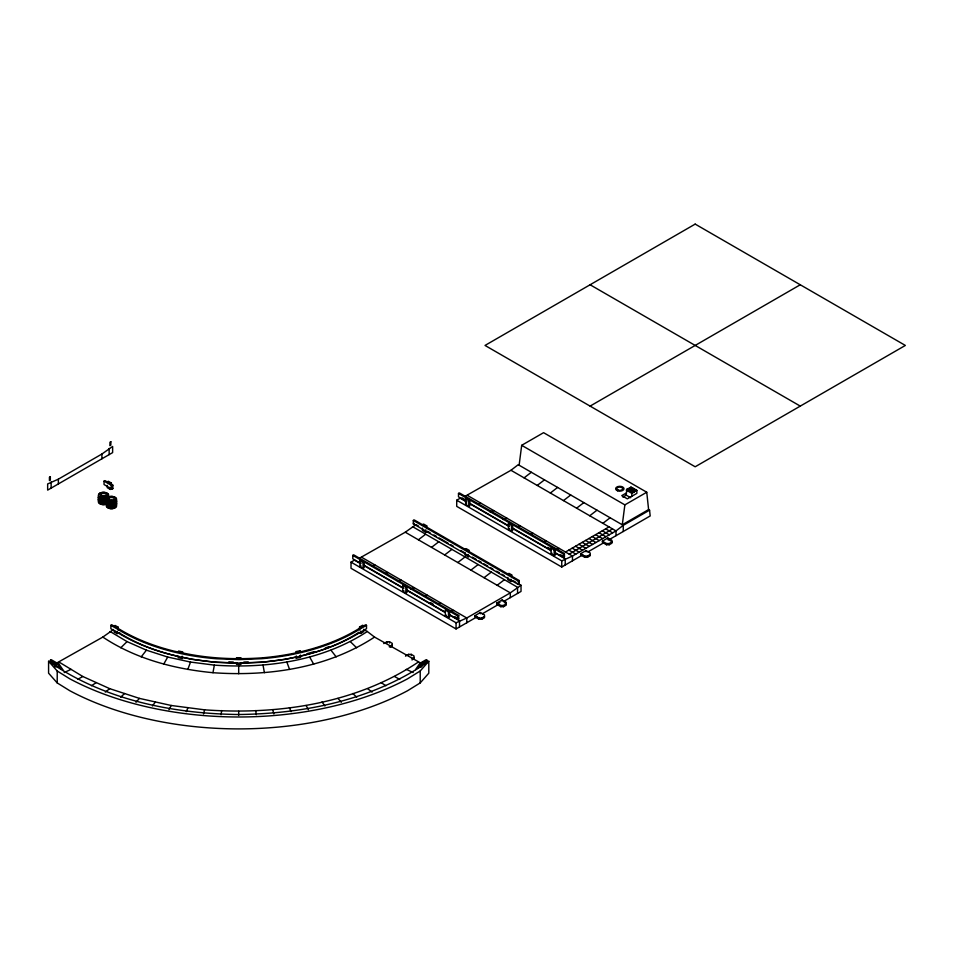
<?xml version="1.0" encoding="UTF-8"?>
<svg xmlns="http://www.w3.org/2000/svg" width="953" height="953" viewBox="0 0 953 953"><rect width="100%" height="100%" fill="white"/><g stroke="black" fill="none" stroke-linecap="round" stroke-linejoin="round"><path stroke-width="1.43" d="M236.57 663.479L236.535 664.372L240.942 664.432L240.978 663.526M519.123 465.219L521.684 445.313L543.579 432.674L646.753 492.236L648.6 509.593L649.565 510.153L650.184 515.954L608.312 540.125M646.753 492.236L624.858 504.876L622.297 524.781L648.6 509.593M221.084 714.714L221.656 710.557M55.679 663.61L102.829 637.08C135.433 658.833 174.292 669.018 212.96 672.699L214.354 665.123C266.947 668.863 322.471 660.786 367.298 631.505L374.553 637.08L421.702 663.61M203.489 713.952L204.621 709.83C278.073 715.107 355.826 703.779 418.081 662.216M187.789 669.459L190.529 662.073L214.354 665.123M186.288 711.688L187.967 707.662M168.931 709.699L171.302 705.494L204.621 709.83M163.69 664.158L167.728 657.058L190.529 662.073M178.652 656.772L178.08 657.618L182.19 658.547L182.762 657.701M182.202 652.793L182.762 651.959L178.652 651.03L178.08 651.876C205.3 658.404 233.533 659.762 261.396 657.892A164.428 94.931 0 0 0 358.423 628.944L365.618 624.799L366.512 625.311L366.512 628.73L359.317 632.887A165.357 95.467 0 0 1 261.563 662.132L239.191 663.05L216.807 662.204A165.357 95.467 0 0 1 118.768 633.292L110.87 628.73L110.87 625.311L111.775 624.787L119.673 629.349A164.428 94.931 0 0 0 174.185 651.173L181.654 652.686M415.579 669.59L419.785 663.383L426.122 659.714L427.027 660.238L427.027 662.526M417.45 668.41L420.69 663.907L427.027 660.238M630.683 497.728L626.216 495.143L626.836 489.223L633.066 492.582L636.866 490.39L636.866 493.356L627.348 498.848L621.761 495.62L626.216 493.058M627.479 489.365L628.742 488.627L634.329 491.855M628.742 488.627L630.016 487.9L635.603 491.129M630.016 487.9L631.279 487.174L636.866 490.39M631.803 496.287L631.803 493.32L633.066 492.582M152.456 705.982L155.363 701.944M141.187 656.879L146.428 650.184L167.728 657.058M48.579 661.251L57.216 671.019L69.783 678.81A248.769 143.617 0 0 0 407.586 678.81L420.213 670.983L428.802 661.251L428.802 673.175L420.213 682.908L407.586 690.722A248.769 143.617 0 0 1 69.783 690.722L57.216 682.932L48.579 673.175L48.579 661.251C103.77 699.824 172.326 713.702 238.691 714.512C305.043 713.702 373.612 699.824 428.802 661.251M135.981 702.266L139.436 698.394L171.302 705.494M120.757 647.79L127.071 641.607L146.428 650.184M120.65 697.167L124.581 693.522M115.361 503.029L114.991 503.327A4.825 2.788 0 0 1 109.19 503.887A4.825 2.788 0 0 1 106.748 500.801M105.318 692.081L109.726 688.662L139.436 698.394M101.9 454.033L112.633 446.445L112.633 452.604L47.65 490.116L47.65 483.957L58.371 479.156L101.9 454.033L101.9 458.798M102.829 637.08L113.55 629.492M359.317 558.267L405.263 532.215L415.984 524.626L418.558 526.104M418.391 539.791L425.646 534.216M465.016 496.334L510.963 470.282L518.218 464.695L623.25 525.341L649.565 510.153M431.518 547.379L438.773 541.792M524.09 477.858L531.345 472.271M444.658 554.956L451.913 549.369M537.218 485.434L544.473 479.859M457.785 562.532L465.04 556.957M550.346 493.023L557.6 487.436M470.913 570.12L478.168 564.533M563.473 500.599L570.728 495.012M484.041 577.697L491.295 572.11M576.613 508.175L583.867 502.6M497.168 585.273L504.423 579.698M589.74 515.764L596.995 510.177M602.868 523.34L610.123 517.753M91.476 685.731L96.277 682.586M358.745 632.53C340.686 644.025 320.291 651.649 299.433 656.248M212.96 672.699C268.532 676.666 327.236 668.113 374.553 637.08M104.044 481.122L104.949 480.598L112.847 485.16L112.847 488.591L111.942 489.103L104.044 484.541L104.044 481.122L111.942 485.685L112.847 485.16M107.201 481.896L108.308 481.253L111.43 483.064L111.43 485.935M110.322 483.695L111.43 483.064M107.201 485.327L107.201 487.638L110.322 489.437L111.43 488.794M50.354 662.526L50.354 660.238L51.259 659.714L59.157 664.277L63.363 670.495M114.026 626.085L115.134 625.442L118.255 627.253L118.255 630.112M52.88 661.704L51.772 662.335L54.893 664.146L56.001 663.502L56.001 666.933M117.148 627.884L118.255 627.253M115.134 631.184L114.026 631.827L117.148 633.626L118.255 632.983M59.157 664.277L58.252 664.801L50.354 660.238M118.768 633.292L119.673 632.768M590.098 406.109L800.27 284.768M466.744 501.623L458.488 496.858L458.488 493.44L459.394 492.915L564.438 553.562L564.438 556.981L563.533 557.505L555.265 552.74M361.044 563.568L352.789 558.803L352.789 555.373L353.694 554.849L458.738 615.495L458.738 618.926L457.833 619.45L449.566 614.673M413.304 520.433L414.21 519.909L519.254 580.556L519.254 583.986L518.349 584.511L413.304 523.864L413.304 520.433L518.349 581.08L519.254 580.556M413.304 523.864L414.21 523.34M582.712 554.896L561.746 567.011L456.713 506.365L456.713 500.206L460.18 498.193L466.744 501.993M477.024 616.841L456.058 628.944L351.014 568.298L351.014 562.139L354.48 560.138L360.448 563.58M465.636 498.836L468.757 500.635L469.865 500.003L469.865 505.745L468.757 506.377L465.636 504.578L465.636 498.836L466.744 498.205M359.936 560.781L363.057 562.58L364.165 561.936L364.165 567.678L363.057 568.322L359.936 566.511L359.936 560.781L361.044 560.138M422.477 524.686L423.585 524.043L426.706 525.842L426.706 528.712M425.598 526.485L426.706 525.842M465.636 504.578L466.744 503.934M359.936 566.511L361.044 565.879M422.477 528.117L422.477 530.428L425.598 532.227L426.706 531.583M508.437 523.554L511.558 525.353L512.666 524.71L512.666 530.452L511.558 531.095L508.437 529.296L508.437 523.554L509.545 522.911M465.076 549.273L466.184 548.642L469.305 550.441L468.197 551.084M402.738 585.487L405.859 587.286L406.967 586.643L406.967 592.385L405.859 593.028L402.738 591.229L402.738 585.487L403.846 584.844M508.437 529.296L509.545 528.653M402.738 591.229L403.846 590.586M465.076 552.704L465.076 555.015L468.197 556.826L469.305 556.183M359.519 629.909L359.519 627.038L362.64 625.239L363.748 625.871M366.512 625.311L359.317 629.456A165.357 95.467 0 0 1 261.563 658.702L239.191 659.619L216.807 658.773A165.357 95.467 0 0 1 118.768 629.873L110.87 625.311M359.519 632.78L360.627 633.411L363.748 631.613L363.748 629.302M622.881 497.073L626.216 495.143M383.725 643.585L386.799 641.81L389.527 641.81L392.267 643.382L392.267 646.182L390.218 647.373M551.037 548.142L554.158 549.941L555.265 549.309L555.265 555.051L554.158 555.682L551.037 553.884L551.037 548.142L552.144 547.51M445.337 610.087L448.458 611.886L449.566 611.242L449.566 616.984L448.458 617.627L445.337 615.817L445.337 610.087L446.445 609.443M507.878 573.992L508.985 573.349L512.106 575.147L510.999 575.791M389.193 646.73L392.267 644.955M551.037 553.884L552.144 553.24M445.337 615.817L446.445 615.185M507.878 577.423L507.878 579.734L510.999 581.533L512.106 580.889M565.51 552.025L609.038 526.902M458.488 493.44L563.533 554.074L564.438 553.562M352.789 555.373L457.833 616.019L458.738 615.495M612.517 528.915L569.191 554.158M456.713 500.206L561.746 560.852L572.479 556.052L615.995 530.916L623.25 525.341L623.25 531.5M351.014 562.139L456.058 622.785L466.779 617.985L510.308 592.861L521.029 585.273L521.029 591.432L503.899 601.319M580.627 553.729L586.083 550.572L590.181 552.943L590.181 555.742L587.453 557.314L584.725 557.314L580.627 554.956L580.627 553.729L584.725 556.087L587.453 556.087L590.181 554.515M602.391 541.161L607.847 538.004L611.945 540.375L611.945 543.174L609.217 544.747L606.477 544.747L602.391 542.388L602.391 541.161L606.477 543.532L609.217 543.532L611.945 541.947M474.928 615.662L480.395 612.505L484.493 614.876L484.493 617.675L481.753 619.247L479.025 619.247L474.928 616.889L474.928 615.662L479.025 618.032L481.753 618.032L484.493 616.448M496.692 603.094L502.16 599.949L506.246 602.308L506.246 605.107L503.518 606.692L500.79 606.692L496.692 604.321L496.692 603.094L500.79 605.465L503.518 605.465L506.246 603.892M405.49 656.14L408.563 654.366L411.291 654.366L414.019 655.95L414.019 658.749L411.97 659.929M496.692 604.321L499.968 602.427M587.834 551.942L603.201 543.079M482.147 613.887L497.502 605.012M411.97 658.702L414.019 657.522M77.622 679.382L82.828 676.511L109.726 688.662M64.185 672.556L71.058 669.363M478.144 503.911L480.562 502.981M490.068 511.964L493.69 510.57M372.456 565.856L374.874 564.926M503.196 519.54L506.829 518.146M385.584 573.432L388.002 572.503M517.539 526.664L519.957 525.722M397.508 581.485L401.13 580.079M530.666 534.24L533.084 533.311M410.636 589.061L414.257 587.667M543.794 541.816L546.212 540.887M424.967 596.173L427.385 595.244M556.921 549.404L559.34 548.463M438.106 603.749L440.524 602.82M451.234 611.338L453.652 610.408M295.275 657.165L285.566 659.297L262.373 662.275L240.168 663.217M295.787 657.391L296.312 658.237L300.469 657.379L300.469 655.068M243.837 662.037L248.233 661.858M228.839 661.835L233.282 662.001M237.214 663.217L214.997 662.275L191.815 659.297L182.106 657.165M182.202 656.224L182.19 658.547M179.331 656.557C157.984 651.983 137.101 644.276 118.637 632.53M406.312 669.363L413.197 672.556M394.554 676.511L399.748 679.382M590.098 284.768L800.27 406.109M630.636 487.031L636.223 490.259M629.373 487.757L634.96 490.986M628.098 488.496L633.685 491.724M626.836 489.223L632.423 492.451M626.216 490.092L631.803 493.32M521.684 445.313L624.858 504.876M510.963 470.282L615.995 530.916L615.995 535.681M605.691 528.832L612.648 532.858M602.344 530.773L609.301 534.788M598.996 532.703L605.953 536.718M609.896 540.411L611.945 541.602M595.649 534.633L602.606 538.648M592.301 536.563L599.258 540.589M588.954 538.505L595.911 542.519M585.607 540.434L592.563 544.449M582.259 542.364L589.216 546.391M578.912 544.306L585.869 548.32M575.552 546.236L582.521 550.25M572.205 548.166L579.174 552.18M568.858 550.095L575.815 554.122M467.435 495.405L572.479 556.052L572.479 560.817M461.955 497.823L464.516 499.301M547.784 547.367L550.346 548.845M560.59 554.765L564.438 556.981M469.865 503.434L509.545 526.342M512.666 528.141L550.87 550.203M470.032 503.887L509.414 526.628M512.702 528.522L551.001 550.631M555.373 553.157L565.224 558.839L565.224 564.998M427.516 531.286L430.077 532.763M433.925 534.978L436.486 536.456M439.047 537.933L448.017 543.115M450.578 544.592L453.14 546.069M460.823 550.512L464.671 552.728M472.354 557.171L476.19 559.387M478.763 560.864L481.325 562.341M483.886 563.819L487.722 566.046M490.283 567.523L492.844 569.001M496.692 571.216L499.253 572.693M501.814 574.171L504.375 575.66M513.345 580.83L515.907 582.307M518.468 583.796L521.029 585.273M412.518 526.628L517.562 587.274L517.562 593.433M405.263 532.215L510.308 592.861L510.308 597.626M504.208 602.356L506.246 603.535M361.735 557.338L466.779 617.985L466.779 622.75M430.553 602.653L433.115 604.131M454.891 616.698L458.738 618.926M364.165 565.367L403.846 588.275M406.967 590.074L445.17 612.136M364.034 565.641L403.429 588.394M407.002 590.455L445.206 612.505M448.78 614.578L459.525 620.784L459.525 626.943M424.764 661.549L425.872 662.18L422.751 663.991L421.643 663.348L421.643 666.778M359.519 627.038L360.627 627.682M363.832 629.492L367.298 631.505M112.847 488.591L110.322 487.126L110.322 489.437M358.423 632.375L359.317 632.887M110.083 631.505L127.071 641.607M59.3 662.216L82.828 676.511M381.105 682.586L385.905 685.731M367.644 688.662L372.051 692.081M352.789 693.522L356.72 697.167M350.299 641.607L356.625 647.79M337.934 698.394L341.388 702.266M330.953 650.184L336.195 656.879M322.007 701.944L324.925 705.982M61.492 669.316L58.252 664.801L58.252 667.088M299.945 656.534L300.469 657.379M309.654 657.058L313.692 664.158M306.08 705.494L308.45 709.699M289.414 707.662L291.094 711.688M286.841 662.073L289.593 669.459M272.749 709.83L273.88 713.952M263.028 665.123L264.41 672.699M255.726 710.557L256.286 714.714M609.217 543.532L609.217 544.747M607.847 538.004L607.847 539.231M606.477 543.532L606.477 544.747M587.453 556.087L587.453 557.314M586.083 550.572L586.083 551.799M584.725 556.087L584.725 557.314M563.533 554.074L563.533 557.505M561.746 560.852L561.746 567.011M554.158 549.941L554.158 555.682M518.349 581.08L518.349 584.511M511.558 525.353L511.558 531.095M510.999 579.221L510.999 581.533M503.518 605.465L503.518 606.692M502.16 599.949L502.16 601.164M500.79 605.465L500.79 606.692M481.753 618.032L481.753 619.247M480.395 612.505L480.395 613.732M479.025 618.032L479.025 619.247M468.757 500.635L468.757 506.377M468.197 554.515L468.197 556.826M457.833 616.019L457.833 619.45M456.058 622.785L456.058 628.944M448.458 611.886L448.458 617.627M425.598 529.916L425.598 532.227M420.69 667.326L420.69 663.907L419.785 663.383L419.785 665.67M420.213 670.983L420.213 682.908M411.291 654.366L411.291 655.593M408.563 654.366L408.563 655.593M405.859 587.286L405.859 593.028M389.527 641.81L389.527 643.025M386.799 641.81L386.799 643.025M363.057 562.58L363.057 568.322M360.627 631.1L360.627 633.411M296.312 655.926L296.312 658.237M238.691 666.147L238.691 673.783M238.691 711.283L238.691 715.465M117.148 631.315L117.148 633.626M111.942 485.685L111.942 489.103M109.154 448.446L109.154 454.605M58.371 479.156L58.371 483.921M57.216 671.019L57.216 682.932M54.893 664.146L54.893 667.017M51.128 481.956L51.128 488.115M329.273 646.527A164.428 94.931 0 0 1 325.259 648.016M314.192 651.638A164.428 94.931 0 0 1 307.033 653.639M100.696 496.918A2.919 1.68 0 0 1 100.994 496.513L101.459 496.168A2.919 1.68 0 0 1 106.343 496.918M105.497 499.86A4.622 2.668 0 0 1 99.994 499.169M107.344 499.205A5.218 3.014 0 0 1 101.078 499.813A5.218 3.014 0 0 1 98.433 496.477M107.939 495.548A5.218 3.014 0 0 1 108.606 497.823M106.295 500.194A5.218 3.014 0 0 1 100.494 500.099A5.218 3.014 0 0 1 98.433 496.966M107.939 496.048A5.218 3.014 0 0 1 108.511 496.763M106.081 499.717A4.825 2.788 0 0 1 98.898 498.169M108.142 496.537A4.825 2.788 0 0 1 108.344 497.252M105.497 502.088A4.622 2.668 0 0 1 98.969 500.158M106.295 501.945A5.218 3.014 0 0 1 100.494 501.838A5.218 3.014 0 0 1 98.433 498.717M106.081 501.945A4.825 2.788 0 0 1 98.695 499.67M106.51 503.934A4.622 2.668 0 0 1 101.399 504.28A4.622 2.668 0 0 1 98.909 501.683M106.295 502.422A5.218 3.014 0 0 1 100.494 502.326A5.218 3.014 0 0 1 98.433 499.193M107.344 503.66A5.218 3.014 0 0 1 101.078 504.268A5.218 3.014 0 0 1 98.433 500.933M115.635 504.828A4.622 2.668 0 0 1 112.275 508.592A4.622 2.668 0 0 1 106.843 505.745M115.551 502.16A4.825 2.788 0 0 1 115.718 504.947L114.991 505.543A4.825 2.788 0 0 1 109.19 506.103A4.825 2.788 0 0 1 106.748 503.017M106.843 502.517A5.218 3.014 0 0 0 111.644 506.948A5.218 3.014 0 0 0 115.873 502.338A4.622 2.668 0 0 0 115.635 500.373M115.551 499.944A4.825 2.788 0 0 1 115.718 502.731M115.873 500.111A5.218 3.014 0 0 1 112.323 504.685A5.218 3.014 0 0 1 106.367 501.04M108.63 500.98A2.919 1.68 0 0 1 108.928 500.575L109.392 500.23A2.919 1.68 0 0 1 114.277 500.98M115.873 501.862A5.218 3.014 0 0 1 112.323 506.424A5.218 3.014 0 0 1 106.367 502.779M115.635 502.6A4.622 2.668 0 0 1 114.443 505.781A4.622 2.668 0 0 1 108.821 505.936M107.927 505.471A4.622 2.668 0 0 1 107.105 502.839M115.253 503.029A4.622 2.668 0 0 1 109.893 504.018M108.821 503.708A4.622 2.668 0 0 1 107.927 503.232M107.272 502.648A4.622 2.668 0 0 1 106.843 501.29M115.873 499.622A5.218 3.014 0 0 1 112.323 504.185A5.218 3.014 0 0 1 106.367 500.539M115.873 504.077A5.218 3.014 0 0 1 112.323 508.652A5.218 3.014 0 0 1 106.367 505.007M236.57 657.737L236.535 658.594L240.942 658.69L240.978 657.784L236.57 657.737M99.982 493.213L99.255 493.809A4.825 2.788 0 0 0 100.72 497.383A4.825 2.788 0 0 0 107.058 497.013L107.784 496.418A4.825 2.788 0 0 0 106.319 492.844A4.825 2.788 0 0 0 99.982 493.213M107.915 497.287L107.189 497.871A4.825 2.788 0 0 0 108.654 501.457A4.825 2.788 0 0 0 114.991 501.087L115.718 500.492A4.825 2.788 0 0 0 114.253 496.918A4.825 2.788 0 0 0 107.915 497.287M101.459 493.928L100.994 494.273A2.919 1.68 0 0 0 101.745 496.453A2.919 1.68 0 0 0 105.58 496.31L106.045 495.953A2.919 1.68 0 0 0 105.295 493.785A2.919 1.68 0 0 0 101.459 493.928M109.392 497.99L108.928 498.348A2.919 1.68 0 0 0 109.678 500.516A2.919 1.68 0 0 0 113.514 500.373L113.979 500.027A2.919 1.68 0 0 0 113.228 497.847A2.919 1.68 0 0 0 109.392 497.99M50.33 476.667L49.425 477.191L49.425 480.622L50.33 480.098L50.33 476.667M110.846 441.727L109.94 442.252L109.94 445.682L110.846 445.158L110.846 441.727M695.178 224.098L485.017 345.439L695.178 466.779L905.35 345.439L695.178 224.098M299.945 650.792L295.787 651.649L296.312 652.495L300.469 651.638L299.945 650.792M617.699 490.831A4.205 2.43 0 0 0 624.001 488.734A4.205 2.43 0 0 0 617.699 486.638A4.205 2.43 0 0 0 617.699 490.831M618.283 490.164A2.919 1.68 0 0 0 622.666 488.71A2.919 1.68 0 0 0 618.283 487.245A2.919 1.68 0 0 0 618.283 490.164M99.97 497.609A5.218 3.014 0 0 0 108.606 496.084A5.218 3.014 0 0 0 101.995 492.522A5.218 3.014 0 0 0 99.97 497.609M107.903 501.683A5.218 3.014 0 0 0 116.54 500.146A5.218 3.014 0 0 0 109.929 496.596A5.218 3.014 0 0 0 107.903 501.683"/></g></svg>
